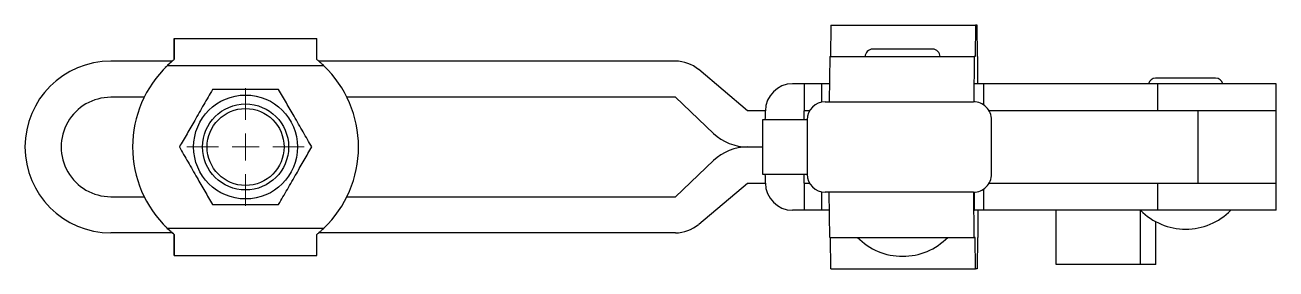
# Model space of a CAD drawing. Header units: millimetres. Extents: x 31 to 420, y 24 to 498.
# Drawn here: x 49.4 to 187.9, y 470.9 to 497.9 of the extents above; entities that cross this region are included whole.
import ezdxf

# ---------------------------------------------------------------- set-up
doc = ezdxf.new("R2010")
doc.units = ezdxf.units.MM
doc.linetypes.add('CENTER', pattern=[50.8, 31.75, -6.35, 6.35, -6.35])
doc.layers.add('CENTER', color=1, linetype='CENTER')

# ---------------------------------------------------------------- blocks, each defined once
blk = doc.blocks.new('SW_CENTERMARKSYMBOL_0')
at = {"color": 0, "linetype": 'Continuous', "lineweight": 0}
for p, q in [((0, 3), (0, 6.5)), ((0, 0), (0, 1.5)), ((-3, 0), (-6.5, 0)), ((0, 0), (-1.5, 0)), ((0, 0), (0, -1.5)), ((0, 0), (1.5, 0)), ((3, 0), (6.5, 0)), ((0, -3), (0, -6.5))]:
    blk.add_line(p, q, dxfattribs=at)

msp = doc.modelspace()

# ---------------------------------------------------------------- linework, layer by layer
at = {"color": 7, "linetype": 'Continuous'}
for p, q in [((138.65, 497.93), (138.62, 494.43)), ((138.65, 497.93), (154.65, 497.93)), ((154.65, 497.93), (154.62, 494.43)), ((154.85, 497.93), (154.65, 497.93)), ((154.87, 494.43), (154.85, 497.93)), ((65.96, 494.43), (65.96, 496.43)), ((65.96, 496.43), (65.96, 496.43)), ((65.96, 496.43), (65.96, 496.43)), ((65.96, 496.43), (81.73, 496.43)), ((65.96, 496.43), (65.96, 494.43)), ((65.96, 496.43), (65.96, 496.43)), ((65.96, 494.43), (65.96, 494.43)), ((65.96, 494.21), (65.96, 494.43)), ((65.96, 494.43), (65.96, 494.21)), ((138.51, 494.43), (138.47, 489.43)), ((138.51, 494.43), (154.51, 494.43)), ((149.91, 495.25), (143.26, 495.25)), ((154.51, 494.43), (154.47, 489.43)), ((154.62, 494.43), (154.51, 494.43)), ((154.92, 494.43), (154.87, 494.43)), ((154.92, 491.43), (154.92, 494.43)), ((65.72, 493.93), (58.93, 493.93)), ((58.93, 493.93), (58.93, 493.93)), ((82.52, 493.43), (65.17, 493.43)), ((65.96, 494.13), (65.95, 494.13)), ((65.96, 494.21), (65.96, 494.21)), ((65.96, 494.13), (65.96, 494.13)), ((121.43, 493.93), (81.96, 493.93)), ((129.43, 488.43), (124.01, 492.99)), ((181.24, 492.05), (174.59, 492.05)), ((70.18, 490.78), (70.18, 490.78)), ((135.69, 491.43), (134.4, 491.43)), ((135.69, 491.43), (135.69, 488.43)), ((137.6, 491.43), (135.69, 491.43)), ((138.48, 491.43), (137.6, 491.43)), ((137.6, 491.43), (137.6, 489.39)), ((154.5, 489.43), (154.51, 491.43)), ((154.51, 491.43), (154.56, 491.43)), ((155.58, 491.43), (154.56, 491.43)), ((155.41, 491.43), (154.63, 491.43)), ((174.83, 491.43), (155.58, 491.43)), ((174.83, 488.43), (174.83, 491.43)), ((187.92, 491.43), (174.83, 491.43)), ((187.92, 488.43), (187.92, 491.43)), ((62.62, 489.93), (58.93, 489.93)), ((121.43, 489.93), (85.07, 489.93)), ((125.65, 485.93), (121.43, 489.93)), ((121.43, 489.93), (125.65, 485.93)), ((138.01, 489.43), (154.01, 489.43)), ((154.01, 489.43), (154.43, 489.43)), ((131.4, 488.43), (129.43, 488.43)), ((135.64, 488.43), (135.64, 487.43)), ((136.27, 488.43), (135.69, 488.43)), ((179.25, 488.43), (156.16, 488.43)), ((179.25, 488.43), (179.25, 480.43)), ((187.92, 488.43), (179.25, 488.43)), ((136.01, 487.43), (131.08, 487.43)), ((134.09, 487.43), (134.08, 487.43)), ((134.36, 487.43), (134.09, 487.43)), ((156.43, 481.43), (156.43, 487.43)), ((125.65, 485.93), (125.65, 485.93)), ((66.52, 484.43), (66.51, 484.43)), ((129.43, 484.43), (129.43, 484.43)), ((129.43, 484.43), (131.08, 484.43)), ((121.43, 478.93), (125.65, 482.92)), ((125.65, 482.92), (121.43, 478.93)), ((125.65, 482.92), (125.65, 482.92)), ((131.08, 481.43), (136.01, 481.43)), ((134.08, 481.43), (134.09, 481.43)), ((134.09, 481.43), (134.36, 481.43)), ((135.64, 481.43), (135.64, 480.43)), ((124.01, 475.87), (129.43, 480.43)), ((129.43, 480.43), (131.4, 480.43)), ((135.69, 480.43), (135.69, 477.43)), ((135.69, 480.43), (136.27, 480.43)), ((137.6, 479.47), (137.6, 477.43)), ((154.01, 479.43), (138.01, 479.43)), ((138.51, 474.43), (138.47, 479.43)), ((154.43, 479.43), (154.01, 479.43)), ((154.51, 474.43), (154.47, 479.43)), ((154.5, 479.43), (154.51, 477.43)), ((156.16, 480.43), (179.25, 480.43)), ((174.83, 477.43), (174.83, 480.43)), ((179.25, 480.43), (187.92, 480.43)), ((187.92, 477.43), (187.92, 480.43)), ((58.93, 478.93), (62.62, 478.93)), ((70.18, 478.08), (70.18, 478.08)), ((85.07, 478.93), (121.43, 478.93)), ((135.69, 477.43), (134.4, 477.43)), ((137.6, 477.43), (135.69, 477.43)), ((138.48, 477.43), (137.6, 477.43)), ((154.51, 477.43), (154.56, 477.43)), ((155.58, 477.43), (154.56, 477.43)), ((155.41, 477.43), (154.63, 477.43)), ((154.92, 477.43), (154.92, 474.43)), ((174.83, 477.43), (155.58, 477.43)), ((163.58, 471.43), (163.58, 477.43)), ((172.91, 471.43), (172.91, 477.43)), ((187.92, 477.43), (174.83, 477.43)), ((65.17, 475.43), (82.52, 475.43)), ((174.6, 471.43), (174.6, 476.16)), ((65.72, 474.93), (58.93, 474.93)), ((58.93, 474.93), (58.93, 474.93)), ((65.95, 474.73), (65.96, 474.73)), ((65.96, 474.73), (65.96, 474.73)), ((65.96, 474.43), (65.96, 474.65)), ((65.96, 474.65), (65.96, 474.43)), ((65.96, 474.65), (65.96, 474.65)), ((65.96, 472.43), (65.96, 474.43)), ((65.96, 474.43), (65.96, 474.43)), ((65.96, 474.43), (65.96, 472.43)), ((121.43, 474.93), (81.96, 474.93)), ((138.51, 474.43), (154.51, 474.43)), ((138.65, 470.93), (138.62, 474.43)), ((154.62, 474.43), (154.51, 474.43)), ((154.65, 470.93), (154.62, 474.43)), ((154.87, 474.43), (154.85, 470.93)), ((154.92, 474.43), (154.87, 474.43)), ((65.96, 472.43), (65.96, 472.43)), ((65.96, 472.43), (65.96, 472.43)), ((65.96, 472.43), (81.73, 472.43)), ((65.96, 472.43), (65.96, 472.43)), ((138.65, 470.93), (154.65, 470.93)), ((154.85, 470.93), (154.65, 470.93)), ((172.91, 471.43), (163.58, 471.43)), ((174.6, 471.43), (172.91, 471.43))]:
    msp.add_line(p, q, dxfattribs=at)
at = {"color": 7, "linetype": 'Continuous', "flags": 128}
for points in [[(65.95, 494.13), (65.95, 494.6), (65.95, 495.05), (65.95, 495.44), (65.95, 495.78), (65.96, 496.06), (65.96, 496.26), (65.96, 496.39), (65.96, 496.43)], [(65.96, 494.13), (65.96, 494.6), (65.96, 495.05), (65.96, 495.44), (65.96, 495.78), (65.96, 496.06), (65.96, 496.26), (65.96, 496.39), (65.96, 496.43)], [(81.73, 494.13), (81.73, 494.6), (81.73, 495.05), (81.73, 495.44), (81.73, 495.78), (81.73, 496.06), (81.73, 496.26), (81.73, 496.39), (81.73, 496.43)], [(65.95, 474.73), (65.95, 474.25), (65.95, 473.81), (65.95, 473.41), (65.95, 473.07), (65.96, 472.8), (65.96, 472.59), (65.96, 472.47), (65.96, 472.43)], [(65.96, 474.73), (65.96, 474.25), (65.96, 473.81), (65.96, 473.41), (65.96, 473.07), (65.96, 472.8), (65.96, 472.59), (65.96, 472.47), (65.96, 472.43)], [(81.73, 472.43), (81.73, 472.47), (81.73, 472.59), (81.73, 472.8), (81.73, 473.07), (81.73, 473.41), (81.73, 473.81), (81.73, 474.25), (81.73, 474.73)]]:
    msp.add_lwpolyline(points, dxfattribs=at)
at = {"color": 7, "linetype": 'Continuous'}
for radius in [5.75, 4.76]:
    msp.add_circle((73.85, 484.43), radius, dxfattribs=at)
at = {"color": 3, "linetype": 'Continuous'}
msp.add_circle((73.85, 484.43), 4.26, dxfattribs=at)
at = {"color": 7, "linetype": 'Continuous'}
for centre, radius, start, end in [((143.26, 494.43), 0.825, 90, 180), ((149.91, 494.43), 0.825, 0, 90), ((58.93, 484.43), 9.5, 90, 270), ((73.85, 484.43), 12.5, 133.9454, 226.0546), ((109.92, 494.12), 43.97, 179.8786, 179.9835), ((14.77, 494.1), 51.19, 0.0292, 0.1193), ((73.85, 484.43), 12.5, 313.9455, 46.0545), ((121.43, 489.93), 4, 49.9453, 90), ((174.59, 491.23), 0.825, 90, 165.9703), ((181.24, 491.23), 0.825, 14.0297, 90), ((134.4, 488.43), 3, 90.0256, 180.0256), ((58.93, 484.43), 5.5, 89.9999, 270.0001), ((138.01, 487.43), 2, 90, 180), ((154.43, 487.43), 2, 359.9995, 89.9997), ((125.46, 488.18), 5.95, 352.7561, 2.4029), ((129.43, 489.93), 5.5, 226.5652, 270), ((129.43, 489.93), 5.5, 226.5652, 270), ((129.43, 478.93), 5.5, 90, 133.4348), ((129.43, 478.93), 5.5, 90, 133.4348), ((125.46, 480.68), 5.95, 357.5971, 7.2439), ((138.01, 481.43), 2, 180, 270), ((154.43, 481.43), 2, 270.0003, 0.0005), ((134.4, 480.43), 3, 179.9744, 269.9744), ((177.92, 482.33), 7, 224.4352, 270), ((177.92, 482.33), 7, 270, 315.5648), ((121.43, 478.93), 4, 270.0001, 310.063), ((109.92, 474.74), 43.97, 180.0165, 180.1214), ((14.77, 474.75), 51.19, 359.8807, 359.9708), ((146.58, 479.33), 7, 224.4352, 270), ((146.58, 479.33), 7, 270, 315.5648)]:
    msp.add_arc(centre, radius, start, end, dxfattribs=at)
for points, knots in [([(65.96, 494.13), (65.89, 494.07), (65.72, 493.93), (65.36, 493.61), (65.09, 493.35), (64.95, 493.21)], [0, 0, 0, 0, 0.262596, 0.625122, 1, 1, 1, 1]), ([(65.96, 494.13), (65.89, 494.08), (65.82, 494.02), (65.72, 493.93), (65.72, 493.93)], [0, 0, 0, 0, 0.94172, 1, 1, 1, 1]), ([(70.18, 490.78), (69.86, 490.23), (69.22, 489.11), (68.27, 487.46), (67.36, 485.88), (66.8, 484.92), (66.52, 484.43)], [0, 0, 0, 0, 0.264602, 0.534942, 0.76534, 1, 1, 1, 1]), ([(77.51, 490.78), (77.22, 490.78), (76.33, 490.78), (74.78, 490.78), (72.59, 490.78), (71.08, 490.78), (70.18, 490.78)], [0, 0, 0, 0, 0.122649, 0.373056, 0.629555, 1, 1, 1, 1]), ([(81.18, 484.43), (80.86, 484.98), (80.22, 486.09), (79.27, 487.74), (78.35, 489.32), (77.8, 490.29), (77.51, 490.78)], [0, 0, 0, 0, 0.264602, 0.534941, 0.76534, 1, 1, 1, 1]), ([(66.52, 484.43), (66.83, 483.88), (67.48, 482.76), (68.43, 481.11), (69.34, 479.53), (69.9, 478.57), (70.18, 478.08)], [0, 0, 0, 0, 0.264602, 0.534942, 0.76534, 1, 1, 1, 1]), ([(77.51, 478.08), (77.83, 478.63), (78.48, 479.74), (79.43, 481.39), (80.34, 482.97), (80.9, 483.94), (81.18, 484.43)], [0, 0, 0, 0, 0.264602, 0.534942, 0.76534, 1, 1, 1, 1]), ([(70.18, 478.08), (71.08, 478.08), (72.58, 478.08), (74.77, 478.08), (76.31, 478.08), (77.22, 478.08), (77.51, 478.08)], [0, 0, 0, 0, 0.370444, 0.620522, 0.877351, 1, 1, 1, 1]), ([(65.96, 474.73), (65.89, 474.79), (65.72, 474.92), (65.36, 475.25), (65.09, 475.51), (64.95, 475.64)], [0, 0, 0, 0, 0.262596, 0.625122, 1, 1, 1, 1]), ([(65.96, 474.73), (65.89, 474.78), (65.82, 474.84), (65.72, 474.92), (65.72, 474.93)], [0, 0, 0, 0, 0.94172, 1, 1, 1, 1])]:
    msp.add_open_spline(points, degree=3, knots=knots, dxfattribs=at)
for points in [[(65.96, 494.13), (65.17, 493.43)], [(82.52, 493.43), (81.73, 494.13)], [(155.58, 489.06), (155.58, 491.43)], [(73.85, 489.19), (73.85, 489.19)], [(187.92, 480.43), (187.92, 488.43)], [(131.08, 487.43), (131.08, 481.43)], [(136.01, 487.43), (136.01, 481.43)], [(73.85, 479.67), (73.85, 479.67)], [(155.58, 477.43), (155.58, 479.8)], [(65.96, 474.73), (65.17, 475.43)], [(82.52, 475.43), (81.73, 474.73)]]:
    msp.add_open_spline(points, degree=1, dxfattribs=at)

# ---------------------------------------------------------------- block references
at = {"layer": 'CENTER', "color": 1, "linetype": 'CENTER'}
msp.add_blockref('SW_CENTERMARKSYMBOL_0', (73.85, 484.43), dxfattribs=at)

doc.saveas('drawing.dxf')
